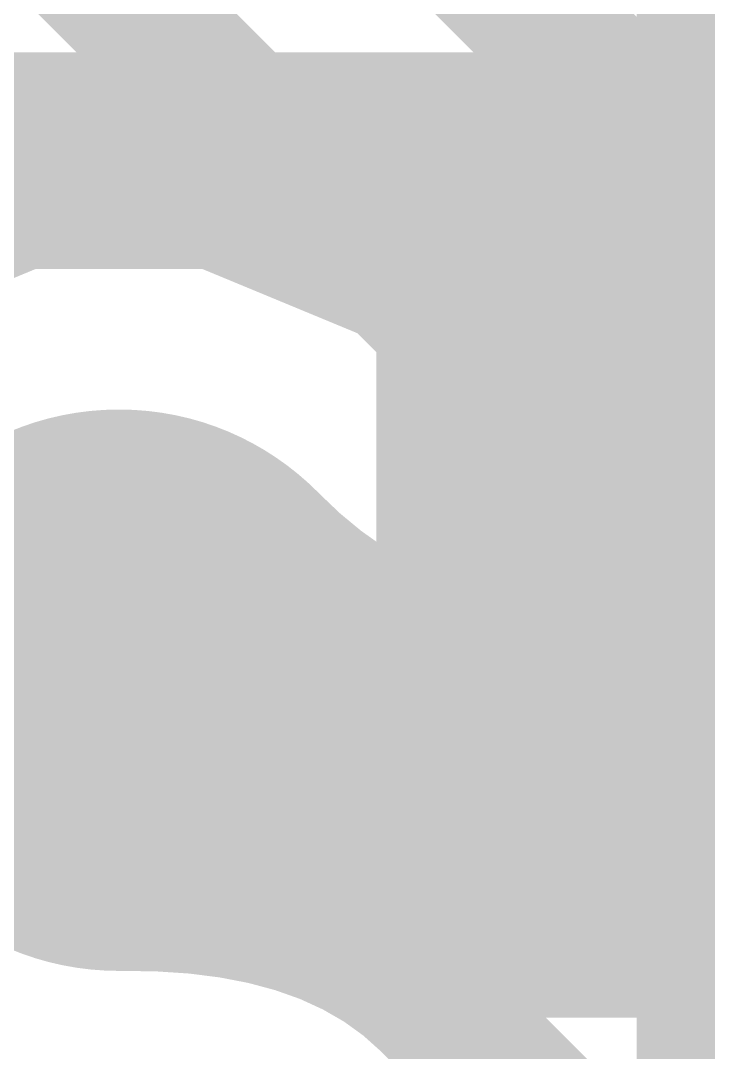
# Model space of a CAD drawing. Header units: inches. Extents: x -0.1 to 94.8, y -0.8 to 67.1.
# Drawn here: x 45.12 to 45.855, y 50.238 to 51.341 of the extents above; entities that cross this region are included whole.
import ezdxf

# ---------------------------------------------------------------- set-up
doc = ezdxf.new("R2010")
doc.units = ezdxf.units.IN
for name, color, linetype in [('Assembly Notes', 56, 'Continuous'), ('Board Layer Stack Bottom Solder', 6, 'Continuous'), ('Bottom Assembly', 56, 'Continuous'), ('Bottom Layer', 5, 'Continuous'), ('Layer 1', 76, 'Continuous'), ('Layer 2', 16, 'Continuous'), ('Mechanical 13', 56, 'Continuous'), ('Mechanical 15', 56, 'Continuous'), ('Top Layer', 1, 'Continuous'), ('Top Paste', 8, 'Continuous'), ('Top Solder', 216, 'Continuous'), ('Via Holes', 16, 'Continuous')]:
    doc.layers.add(name, color=color, linetype=linetype)

# ---------------------------------------------------------------- blocks, each defined once
blk = doc.blocks.new('1210C_29')
at = {"layer": 'Bottom Assembly'}
blk.add_lwpolyline([(-2.3521, -1.6031, 0.2, 0.2, 0), (2.3521, -1.6031, 0.2, 0.2, 0)], format="xyseb", dxfattribs=at)
at = {"layer": 'Mechanical 15'}
blk.add_lwpolyline([(-2.3521, -1.6031, 0.2, 0.2, 0), (2.3521, -1.6031, 0.2, 0.2, 0)], format="xyseb", dxfattribs=at)
blk = doc.blocks.new('0402R_79')
at = {"layer": 'Top Layer'}
blk.add_hatch(color=1, dxfattribs=at).paths.add_polyline_path([(0.2795, -0.305), (0.2795, 0.305), (0.9145, 0.305), (0.9145, -0.305)])
at = {"layer": 'Top Paste'}
blk.add_hatch(color=8, dxfattribs=at).paths.add_polyline_path([(0.2795, -0.305), (0.2795, 0.305), (0.9145, 0.305), (0.9145, -0.305)])
at = {"layer": 'Top Solder'}
blk.add_hatch(color=216, dxfattribs=at).paths.add_polyline_path([(0.1779, -0.4066), (0.1779, 0.4066), (1.0161, 0.4066), (1.0161, -0.4066)])
at = {"layer": 'Assembly Notes'}
for points in [[(1, 0.4, 0.15, 0.15, 0), (-1, 0.4, 0.15, 0.15, 0)], [(1, 0.4, 0.15, 0.15, 0), (1, -0.4, 0.15, 0.15, 0)], [(1, -0.4, 0.15, 0.15, 0), (-1, -0.4, 0.15, 0.15, 0)]]:
    blk.add_lwpolyline(points, format="xyseb", dxfattribs=at)
for points in [[(0.9625, 0.4, 0.075, 0.075, 1), (1.0375, 0.4, 0.075, 0.075, 1)], [(0.9625, 0.4, 0.075, 0.075, 1), (1.0375, 0.4, 0.075, 0.075, 1)], [(0.9625, -0.4, 0.075, 0.075, 1), (1.0375, -0.4, 0.075, 0.075, 1)], [(0.9625, -0.4, 0.075, 0.075, 1), (1.0375, -0.4, 0.075, 0.075, 1)]]:
    blk.add_lwpolyline(points, format="xyseb", close=True, dxfattribs=at)
blk = doc.blocks.new('LQFP128_14_14_____________B_103')
at = {"layer": 'Board Layer Stack Bottom Solder'}
for points in [[(6.8984, 0.4266), (9.1016, 0.4266), (9.1016, -0.0266), (6.8984, -0.0266)], [(6.8984, 0.0266), (9.1016, 0.0266), (9.1016, -0.4266), (6.8984, -0.4266)], [(6.8984, -0.3734), (9.1016, -0.3734), (9.1016, -0.8266), (6.8984, -0.8266)]]:
    blk.add_hatch(color=6, dxfattribs=at).paths.add_polyline_path(points)
at = {"layer": 'Mechanical 13'}
blk.add_lwpolyline([(7, -7, 0.12, 0.12, 0), (7, 7, 0.12, 0.12, 0)], format="xyseb", dxfattribs=at)

msp = doc.modelspace()

# ---------------------------------------------------------------- hatches: boundary and pattern name
at = {"layer": 'Bottom Layer'}
for points in [[(45.7567, 51.335), (45.883, 51.3319), (45.8861, 51.1337), (45.8843, 51.1434), (45.8799, 51.1522), (45.8732, 51.1598), (45.8639, 51.1665), (45.8522, 51.1722), (45.8381, 51.1768), (45.8214, 51.1804), (45.8023, 51.1829), (45.7808, 51.1845), (45.7567, 51.185)], [(45.733, 50.935), (45.883, 50.932), (45.8861, 50.71), (45.884, 50.7242), (45.879, 50.737), (45.871, 50.7482), (45.8601, 50.758), (45.8463, 50.7662), (45.8295, 50.773), (45.8098, 50.7782), (45.7872, 50.782), (45.7616, 50.7842), (45.733, 50.785)], [(45.5844, 50.4735), (45.4837, 50.4731), (45.525, 50.6295), (45.5256, 50.6283), (45.5274, 50.6273), (45.5304, 50.6264), (45.5345, 50.6256), (45.5399, 50.625), (45.5541, 50.624), (45.5844, 50.6235)], [(45.733, 50.51), (45.883, 50.532), (45.883, 50.2881), (45.733, 50.36)]]:
    msp.add_hatch(color=5, dxfattribs=at).paths.add_polyline_path(points)
h = msp.add_hatch(color=5, dxfattribs=at)
edge = h.paths.add_edge_path()
edge.add_arc((45.225, 50.625), 0.3, 0, 360)
at = {"layer": 'Layer 1'}
h = msp.add_hatch(color=76, dxfattribs=at)
edge = h.paths.add_edge_path()
edge.add_arc((45.225, 50.625), 0.3, 0, 360)
at = {"layer": 'Layer 2'}
for points in [[(43.4265, 52.3548), (43.525, 52.2395), (43.525, 52.0605), (43.5935, 51.8951), (43.7201, 51.7685), (43.8855, 51.7), (43.9471, 51.7), (43.9757, 51.6877), (44.0083, 51.6872), (44.0341, 51.6855), (44.0569, 51.6826), (44.0766, 51.6789), (44.0934, 51.6744), (44.1073, 51.6694), (44.1184, 51.6643), (44.1272, 51.6593), (44.1341, 51.6543), (44.1462, 51.6434), (44.1631, 51.6375), (44.4378, 51.3628), (44.5122, 51.3131), (44.6, 51.2956), (44.6, 51.2956), (47.898, 51.2956), (47.9982, 51.1456), (47.975, 51.0895), (47.975, 50.9105), (48.0435, 50.7451), (48.1701, 50.6185), (48.3355, 50.55), (48.3397, 50.4), (48.325, 50.3645), (48.325, 50.1855), (48.3935, 50.0201), (48.5201, 49.8935), (48.6855, 49.825), (48.8581, 49.825), (52.2453, 46.4378), (52.2453, 46.4378), (52.3197, 46.3881), (52.3633, 46.3794), (52.3485, 46.2294), (49.945, 46.2294), (45.7375, 50.4369), (45.7316, 50.4538), (45.7207, 50.4659), (45.7157, 50.4728), (45.7106, 50.4816), (45.7056, 50.4927), (45.7006, 50.5066), (45.6961, 50.5234), (45.6928, 50.5407), (45.6878, 50.594), (45.6873, 50.6243), (45.675, 50.6529), (45.675, 50.7145), (45.6065, 50.8799), (45.4799, 51.0065), (45.3145, 51.075), (45.1355, 51.075), (44.9701, 51.0065), (44.8435, 50.8799), (44.775, 50.7145), (44.775, 50.5355), (44.8435, 50.3701), (44.9262, 50.2874), (44.9201, 50.2565), (44.7935, 50.1299), (44.725, 49.9645), (44.725, 49.7855), (44.7715, 49.6732), (44.7621, 49.66), (44.6505, 49.5733), (44.5232, 49.626), (44.3442, 49.626), (44.1788, 49.5575), (44.0522, 49.4309), (43.9837, 49.2655), (43.9837, 49.0865), (44.0522, 48.9211), (44.1788, 48.7945), (44.3442, 48.726), (44.4058, 48.726), (44.4344, 48.7137), (44.467, 48.7132), (44.4928, 48.7115), (44.5156, 48.7086), (44.5354, 48.7049), (44.5522, 48.7004), (44.566, 48.6955), (44.5772, 48.6904), (44.5859, 48.6853), (44.5928, 48.6803), (44.605, 48.6694), (44.6218, 48.6635), (44.8249, 48.4604), (44.7628, 48.3104), (42.6109, 48.3104), (42.5979, 48.3169), (42.5943, 48.3157), (42.5909, 48.3173), (42.5656, 48.318), (42.5477, 48.3197), (42.5322, 48.3223), (42.5193, 48.3255), (42.5085, 48.3291), (42.4997, 48.333), (42.4926, 48.337), (42.4865, 48.3412), (42.4812, 48.3458), (42.4706, 48.357), (42.4414, 48.37), (42.3799, 48.4315), (42.2145, 48.5), (42.0355, 48.5), (41.9544, 48.4664), (41.8044, 48.5618), (41.8044, 50.8194), (43.3443, 52.3593)], [(45.5046, 50.2393), (45.4861, 50.2559), (45.4655, 50.2708), (45.4429, 50.2838), (45.4183, 50.2951), (45.3917, 50.3045), (45.363, 50.3122), (45.3323, 50.3181), (45.2996, 50.3222), (45.2648, 50.3245), (45.228, 50.325), (45.525, 50.622), (45.5255, 50.5852), (45.5319, 50.5177), (45.5378, 50.487), (45.5455, 50.4583), (45.5549, 50.4317), (45.5662, 50.4071), (45.5792, 50.3845), (45.5941, 50.3639), (45.6107, 50.3454)]]:
    msp.add_hatch(color=16, dxfattribs=at).paths.add_polyline_path(points)
h = msp.add_hatch(color=16, dxfattribs=at)
edge = h.paths.add_edge_path()
edge.add_arc((45.225, 50.625), 0.3, 0, 360)
at = {"layer": 'Top Layer'}
h = msp.add_hatch(color=1, dxfattribs=at)
edge = h.paths.add_edge_path()
edge.add_arc((45.225, 50.625), 0.3, 0, 360)
for points in [[(45.6878, 50.525), (45.66, 50.5239), (45.6328, 50.5206), (45.6063, 50.5151), (45.5805, 50.5074), (45.5553, 50.4975), (45.5308, 50.4854), (45.5069, 50.4711), (45.4837, 50.4546), (45.4611, 50.4359), (45.4392, 50.415), (45.4392, 50.835), (45.4611, 50.8141), (45.4837, 50.7954), (45.5069, 50.7789), (45.5308, 50.7646), (45.5553, 50.7525), (45.5805, 50.7426), (45.6063, 50.7349), (45.6328, 50.7294), (45.66, 50.7261), (45.6878, 50.725)], [(45.4635, 50.725), (45.6635, 50.825), (45.6635, 50.448), (45.4635, 50.525)]]:
    msp.add_hatch(color=1, dxfattribs=at).paths.add_polyline_path(points)
at = {"layer": 'Via Holes'}
h = msp.add_hatch(color=7, dxfattribs=at)
edge = h.paths.add_edge_path()
edge.add_arc((45.225, 50.625), 0.15, 0, 360)

# ---------------------------------------------------------------- linework, layer by layer
at = {"layer": 'Bottom Layer'}
for points in [[(44.1345, 52.8822, 0.15, 0.15, 0), (45.7567, 51.26, 0.15, 0.15, 0)], [(44.5, 52.0925, 0.15, 0.15, 0), (45.7325, 50.86, 0.15, 0.15, 0)], [(45.7567, 51.26, 0.15, 0.15, 0), (46.83, 51.26, 0.15, 0.15, 0)], [(45.7325, 50.86, 0.15, 0.15, 0), (46.83, 50.86, 0.15, 0.15, 0)], [(45.225, 50.625, 0.15, 0.15, 0), (45.3015, 50.5485, 0.15, 0.15, 0)], [(45.3015, 50.5485, 0.15, 0.15, 0), (45.5844, 50.5485, 0.15, 0.15, 0)], [(45.5844, 50.5485, 0.15, 0.15, 0), (45.6978, 50.435, 0.15, 0.15, 0)], [(45.6978, 50.435, 0.15, 0.15, 0), (45.9799, 50.435, 0.15, 0.15, 0)]]:
    msp.add_lwpolyline(points, format="xyseb", dxfattribs=at)
for points in [[(45.7192, 51.26, 0.075, 0.075, 1), (45.7942, 51.26, 0.075, 0.075, 1)], [(45.7192, 51.26, 0.075, 0.075, 1), (45.7942, 51.26, 0.075, 0.075, 1)], [(45.695, 50.86, 0.075, 0.075, 1), (45.77, 50.86, 0.075, 0.075, 1)], [(45.695, 50.86, 0.075, 0.075, 1), (45.77, 50.86, 0.075, 0.075, 1)], [(45.1875, 50.625, 0.075, 0.075, 1), (45.2625, 50.625, 0.075, 0.075, 1)], [(45.264, 50.5485, 0.075, 0.075, 1), (45.339, 50.5485, 0.075, 0.075, 1)], [(45.264, 50.5485, 0.075, 0.075, 1), (45.339, 50.5485, 0.075, 0.075, 1)], [(45.5469, 50.5485, 0.075, 0.075, 1), (45.6219, 50.5485, 0.075, 0.075, 1)], [(45.5469, 50.5485, 0.075, 0.075, 1), (45.6219, 50.5485, 0.075, 0.075, 1)], [(45.6603, 50.435, 0.075, 0.075, 1), (45.7353, 50.435, 0.075, 0.075, 1)], [(45.6603, 50.435, 0.075, 0.075, 1), (45.7353, 50.435, 0.075, 0.075, 1)]]:
    msp.add_lwpolyline(points, format="xyseb", close=True, dxfattribs=at)
at = {"layer": 'Layer 2'}
msp.add_lwpolyline([(45.225, 50.625, 0.15, 0.15, 0), (49.85, 46, 0.15, 0.15, 0)], format="xyseb", dxfattribs=at)
msp.add_lwpolyline([(45.1875, 50.625, 0.075, 0.075, 1), (45.2625, 50.625, 0.075, 0.075, 1)], format="xyseb", close=True, dxfattribs=at)
at = {"layer": 'Top Layer'}
for points in [[(45.853, 50.625, 0.2, 0.2, 0), (45.978, 50.75, 0.2, 0.2, 0)], [(45.225, 50.625, 0.2, 0.2, 0), (45.853, 50.625, 0.2, 0.2, 0)]]:
    msp.add_lwpolyline(points, format="xyseb", dxfattribs=at)
for points in [[(45.175, 50.625, 0.1, 0.1, 1), (45.275, 50.625, 0.1, 0.1, 1)], [(45.803, 50.625, 0.1, 0.1, 1), (45.903, 50.625, 0.1, 0.1, 1)], [(45.803, 50.625, 0.1, 0.1, 1), (45.903, 50.625, 0.1, 0.1, 1)]]:
    msp.add_lwpolyline(points, format="xyseb", close=True, dxfattribs=at)

# ---------------------------------------------------------------- block references
for name, p in [('LQFP128_14_14_____________B_103', (38.88, 51.01)), ('1210C_29', (46.88, 52.81))]:
    msp.add_blockref(name, p)
at = {"rotation": 180}
msp.add_blockref('0402R_79', (46.575, 50.75), dxfattribs=at)

doc.saveas('drawing.dxf')
